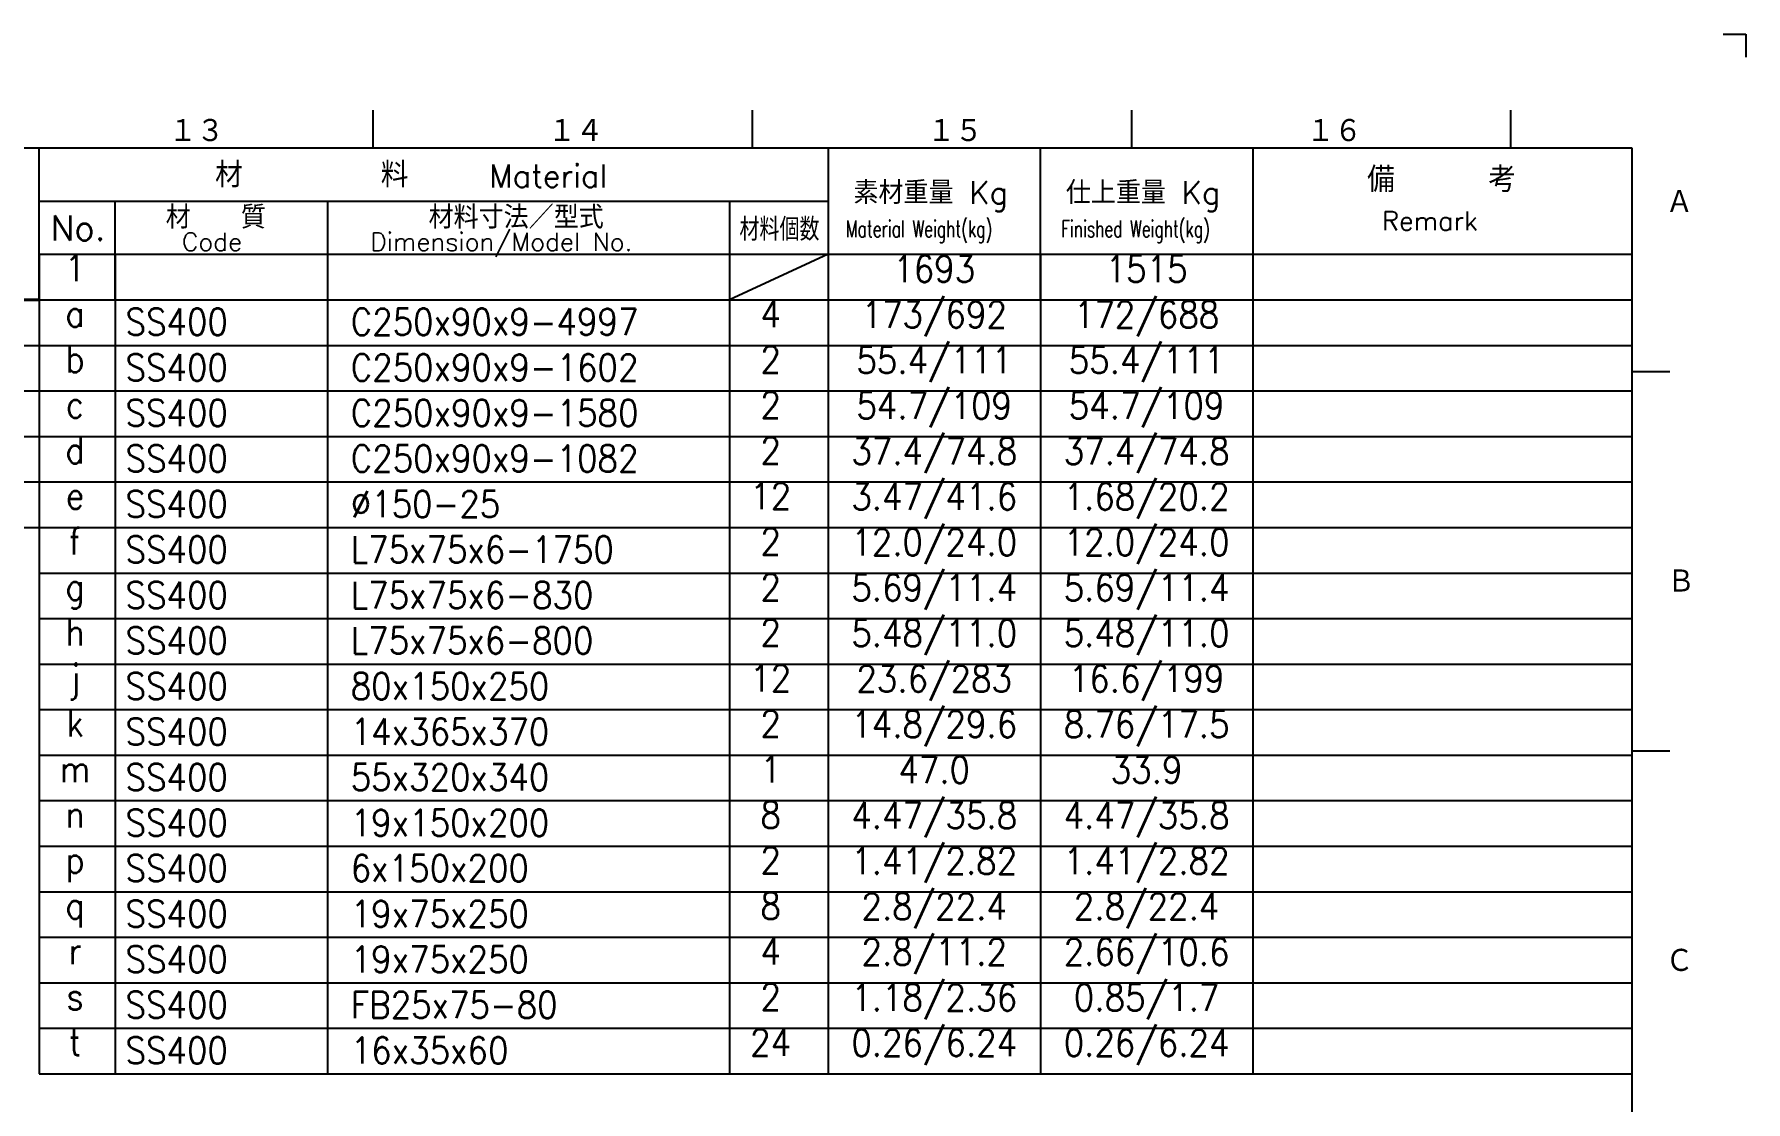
# Model space of a CAD drawing. Header units: millimetres. Extents: x 0 to 8410, y 0 to 5940.
# Drawn here: x 6153 to 8410, y 4533 to 5940 of the extents above; entities that cross this region are included whole.
import ezdxf
from ezdxf.enums import TextEntityAlignment as Align

# ---------------------------------------------------------------- set-up
doc = ezdxf.new("R2010")
doc.units = ezdxf.units.MM
doc.header["$LTSCALE"] = 10
doc.layers.get('0').update_dxf_attribs({"lineweight": 20})
doc.layers.add('2', color=5, linetype='Continuous', lineweight=40)
doc.layers.add('RAHM2', color=1, linetype='Continuous')
doc.layers.add('RAHM3', color=52, linetype='Continuous')
doc.styles.add('DIMENSION', font='romans.shx', dxfattribs={"width": 0.8, "bigfont": 'extfont2.shx'})
doc.styles.get("Standard").update_dxf_attribs({"font": 'romans.shx', "width": 0.8, "bigfont": 'extfont2.shx'})

# ---------------------------------------------------------------- blocks, each defined once
blk = doc.blocks.new('1A1ブヒン')
at = {"layer": 'RAHM2', "color": 5, "linetype": 'Continuous'}
for p, q in [((838, 594), (841, 594)), ((841, 594), (841, 591)), ((660, 584), (660, 579)), ((710, 584), (710, 579)), ((760, 584), (760, 579)), ((810, 584), (810, 579)), ((826, 579), (25, 579)), ((826, 15), (826, 579)), ((831, 549.5), (826, 549.5)), ((831, 499.5), (826, 499.5))]:
    blk.add_line(p, q, dxfattribs=at)
at = {"layer": 'RAHM2', "color": 7, "linetype": 'Continuous'}
for p, q in [((616, 559), (616, 579)), ((720, 579), (720, 559)), ((748, 559), (748, 579)), ((776, 579), (776, 559)), ((616, 572), (720, 572)), ((626, 559), (626, 572)), ((654, 572), (654, 559)), ((707, 572), (707, 559)), ((616, 565), (826, 565)), ((720, 565), (707, 559)), ((616, 559), (826, 559))]:
    blk.add_line(p, q, dxfattribs=at)
at = {"layer": 'RAHM2', "color": 5, "linetype": 'Continuous'}
for s, height, p in [('１３', 3.311, (633.1, 579.6)), ('１４', 3.311, (683.1, 579.6)), ('１５', 3.311, (733.1, 579.6)), ('１６', 3.311, (783.1, 579.6)), ('Ａ', 3.31, (830.43, 570.24)), ('Ｂ', 3.31, (830.65, 520.24)), ('Ｃ', 3.31, (830.43, 470.24))]:
    blk.add_text(s, height=height, dxfattribs=at).set_placement(p)
at = {"layer": 'RAHM2', "color": 7, "linetype": 'Continuous'}
for s, height, p in [('材\u3000\u3000\u3000\u3000\u3000料', 3.311, (639.18, 573.82)), ('Material', 3, (675.34, 573.82)), ('備     考', 3.311, (791.08, 573.21)), ('素材重量 Kg', 3, (723.35, 571.63)), ('仕上重量 Kg', 3, (751.35, 571.63)), ('材\u3000\u3000質', 3, (632.68, 568.39)), ('材料寸法／型式', 3, (667.33, 568.39)), ('No.', 3.311, (617.5, 566.82)), ('Remark', 2.5, (793.03, 568.16)), ('Code', 2.4, (634.82, 565.45)), ('Dimension/Model No.', 2.4, (659.65, 565.45))]:
    blk.add_text(s, height=height, dxfattribs=at).set_placement(p)
for s, height, width, p in [('材料個数', 3, 0.8, (708.32, 566.79)), ('Material Weight(kg)', 2.2, 0.68, (722.37, 567.25)), ('Finished Weight(kg)', 2.2, 0.68, (750.74, 567.25))]:
    blk.add_text(s, height=height, dxfattribs=dict(at, width=width)).set_placement(p)
at = {"layer": 'RAHM2', "color": 5, "linetype": 'Continuous', "width": 0.7}
for tag, p in [('HEADER3', (35, 566.01)), ('HEADER4', (54.75, 566)), ('HEADER15', (74.49, 566)), ('HEADER16', (94.43, 566))]:
    blk.add_attdef(tag, text='', height=6, dxfattribs=at).set_placement(p, align=Align.MIDDLE)
at = {"layer": 'RAHM2', "color": 7, "linetype": 'Continuous'}
blk.add_attdef('HEADER5', text='', height=2.5, dxfattribs=at).set_placement((63.69, 559.1), align=Align.BOTTOM_RIGHT)
for tag, height, width, p in [('HEADER25', 3.2, 0.63, (772.91, 86.65)), ('HEADER23', 3.33, 0.8, (797.4, 86.46)), ('HEADER24', 3.5, 0.8, (818.57, 86.49)), ('HEADER22', 3.2, 0.63, (772.91, 79.65)), ('HEADER21', 3.5, 0.8, (818.57, 79.49)), ('HEADER20', 3.33, 0.8, (797.4, 79.46)), ('HEADER19', 3.2, 0.63, (772.91, 72.65)), ('HEADER17', 3.33, 0.8, (797.4, 72.46)), ('HEADER18', 3.5, 0.8, (818.57, 72.49)), ('HEADER11', 3.2, 0.63, (772.91, 65.65)), ('HEADER9', 3.33, 0.8, (797.4, 65.46)), ('HEADER10', 3.5, 0.8, (818.57, 65.49)), ('HEADER7', 3.31, 0.8, (590.63, 48.21)), ('HEADER1', 5, 0.9, (775.12, 45.15)), ('GEN-TITLE-SCA', 4, 0.85, (677.79, 40.85)), ('HEADER2', 6, 0.9, (774.89, 36.68)), ('HEADER14', 3.31, 0.8, (590.63, 36.29))]:
    blk.add_attdef(tag, text='', height=height, dxfattribs=dict(at, width=width)).set_placement(p, align=Align.MIDDLE)
for tag, p in [('HEADER27', (648.45, 41.09)), ('HEADER26', (663.07, 41.09))]:
    blk.add_attdef(tag, text='', height=4, dxfattribs=at).set_placement(p, align=Align.MIDDLE)
at = {"layer": 'RAHM2', "color": 7, "linetype": 'Continuous', "width": 0.7}
blk.add_attdef('GEN-TITLE-DAT', text='', height=3.5, dxfattribs=at).set_placement((700.02, 39.1), align=Align.CENTER)
at = {"layer": 'RAHM2', "color": 5, "linetype": 'Continuous'}
blk.add_attdef('HEADER6', text='', height=5.8, dxfattribs=at).set_placement((623.09, 17.9), align=Align.BOTTOM_RIGHT)
at = {"layer": 'RAHM2', "color": 5, "linetype": 'Continuous', "style": 'DIMENSION', "width": 1.2}
for tag, p in [('HEADER13', (629.56, 16.75)), ('HEADER12', (663.26, 16.72)), ('GEN-TITLE-DWG', (732.79, 16.74))]:
    blk.add_attdef(tag, text='', height=7.02, dxfattribs=at).set_placement(p, align=Align.BOTTOM_LEFT)
at = {"layer": 'RAHM2', "color": 5, "linetype": 'Continuous', "style": 'DIMENSION'}
blk.add_attdef('HEADER8', text='', height=7.02, dxfattribs=at).set_placement((824.55, 16.71), align=Align.BOTTOM_RIGHT)
blk = doc.blocks.new('STDBUHIN')
at = {"color": 7}
for p, q in [((0, 0), (0, -6)), ((10, 0), (10, -6)), ((38, 0), (38, -6)), ((91, 0), (91, -6)), ((104, 0), (104, -6)), ((132, 0), (132, -6)), ((160, 0), (160, -6)), ((0, -6), (210, -6))]:
    blk.add_line(p, q, dxfattribs=at)
at = {"layer": 'RAHM3', "color": 7, "width": 0.9}
for tag, p in [('1GENST', (4.710911, -4.609434)), ('4GENST', (96.434633, -4.658422)), ('5GENST', (118, -4.729)), ('6GENST', (146, -4.729))]:
    blk.add_attdef(tag, text='', height=3.5, dxfattribs=at).set_placement(p, align=Align.BOTTOM_CENTER)
at = {"layer": 'RAHM3', "color": 7}
for tag, p, width in [('2GENST', (11.373533, -4.658422), 0.8), ('3GENST', (41.070972, -4.658422), 0.8), ('7GENST', (162.759538, -4.671383), 0.9)]:
    blk.add_attdef(tag, p, '', height=3.5, dxfattribs=dict(at, width=width))

msp = doc.modelspace()

# ---------------------------------------------------------------- linework, layer by layer
at = {"layer": '2', "color": 7}
msp.add_line((4060.0005, 5590), (6160.0005, 5590), dxfattribs=at)

# ---------------------------------------------------------------- block references
at = {"layer": '2', "xscale": 10, "yscale": 10, "zscale": 10}
msp.add_blockref('1A1ブヒン', (0, 0), dxfattribs=at)
at = {"layer": 'RAHM2', "xscale": 10, "yscale": 10, "zscale": 10}
msp.add_blockref('STDBUHIN', (6160.0005, 5650), dxfattribs=at).add_auto_attribs({'1GENST': '1', '5GENST': '1693', '6GENST': '1515'})
at = {"layer": 'RAHM2'}
ref = msp.add_blockref('STDBUHIN', (4060.0005, 5590), dxfattribs=dict(at, xscale=10, yscale=10, zscale=10))
ref.add_attrib('1GENST', 'u', dxfattribs={"layer": 'RAHM3', "color": 7, "height": 35, "width": 0.9}).set_placement((4107.1096, 5543.9057), align=Align.BOTTOM_CENTER)
ref.add_attrib('2GENST', 'SS400', (4173.7358, 5543.4158), dxfattribs={"layer": 'RAHM3', "color": 7, "height": 35, "width": 0.9})
ref.add_attrib('3GENST', '14x365x370', (4470.7102, 5543.4158), dxfattribs={"layer": 'RAHM3', "color": 7, "height": 35, "width": 0.9})
ref.add_attrib('4GENST', '8', dxfattribs={"layer": 'RAHM3', "color": 7, "height": 35, "width": 0.9}).set_placement((5024.3468, 5543.4158), align=Align.BOTTOM_CENTER)
ref.add_attrib('5GENST', '14.8/118', dxfattribs={"layer": 'RAHM3', "color": 7, "height": 35, "width": 0.9}).set_placement((5240.0005, 5542.71), align=Align.BOTTOM_CENTER)
ref.add_attrib('6GENST', '10.6/84.8', dxfattribs={"layer": 'RAHM3', "color": 7, "height": 35, "width": 0.9}).set_placement((5520.0005, 5542.71), align=Align.BOTTOM_CENTER)
ref = msp.add_blockref('STDBUHIN', (6160.0005, 5590), dxfattribs=dict(at, xscale=10, yscale=10, zscale=10))
ref.add_attrib('1GENST', 'a', dxfattribs={"layer": 'RAHM3', "color": 7, "height": 35, "width": 0.9}).set_placement((6207.1096, 5543.9057), align=Align.BOTTOM_CENTER)
ref.add_attrib('2GENST', 'SS400', (6273.7358, 5543.4158), dxfattribs={"layer": 'RAHM3', "color": 7, "height": 35, "width": 0.9})
ref.add_attrib('3GENST', 'C250x90x9-4997', (6570.7102, 5543.4158), dxfattribs={"layer": 'RAHM3', "color": 7, "height": 35, "width": 0.9})
ref.add_attrib('4GENST', '4', dxfattribs={"layer": 'RAHM3', "color": 7, "height": 35, "width": 0.9}).set_placement((7124.3468, 5543.4158), align=Align.BOTTOM_CENTER)
ref.add_attrib('5GENST', '173/692', dxfattribs={"layer": 'RAHM3', "color": 7, "height": 35, "width": 0.9}).set_placement((7340.0005, 5542.71), align=Align.BOTTOM_CENTER)
ref.add_attrib('6GENST', '172/688', dxfattribs={"layer": 'RAHM3', "color": 7, "height": 35, "width": 0.9}).set_placement((7620.0005, 5542.71), align=Align.BOTTOM_CENTER)
ref = msp.add_blockref('STDBUHIN', (4060.0005, 5530), dxfattribs=dict(at, xscale=10, yscale=10, zscale=10))
ref.add_attrib('1GENST', 'v', dxfattribs={"layer": 'RAHM3', "color": 7, "height": 35, "width": 0.9}).set_placement((4107.1096, 5483.9057), align=Align.BOTTOM_CENTER)
ref.add_attrib('2GENST', 'SS400', (4173.7358, 5483.4158), dxfattribs={"layer": 'RAHM3', "color": 7, "height": 35, "width": 0.9})
ref.add_attrib('3GENST', '14x175x370', (4470.7102, 5483.4158), dxfattribs={"layer": 'RAHM3', "color": 7, "height": 35, "width": 0.9})
ref.add_attrib('4GENST', '4', dxfattribs={"layer": 'RAHM3', "color": 7, "height": 35, "width": 0.9}).set_placement((5024.3468, 5483.4158), align=Align.BOTTOM_CENTER)
ref.add_attrib('5GENST', '7.12/28.5', dxfattribs={"layer": 'RAHM3', "color": 7, "height": 35, "width": 0.9}).set_placement((5240.0005, 5482.71), align=Align.BOTTOM_CENTER)
ref.add_attrib('6GENST', '5.08/20.3', dxfattribs={"layer": 'RAHM3', "color": 7, "height": 35, "width": 0.9}).set_placement((5520.0005, 5482.71), align=Align.BOTTOM_CENTER)
ref = msp.add_blockref('STDBUHIN', (6160.0005, 5530), dxfattribs=dict(at, xscale=10, yscale=10, zscale=10))
ref.add_attrib('1GENST', 'b', dxfattribs={"layer": 'RAHM3', "color": 7, "height": 35, "width": 0.9}).set_placement((6207.1096, 5483.9057), align=Align.BOTTOM_CENTER)
ref.add_attrib('2GENST', 'SS400', (6273.7358, 5483.4158), dxfattribs={"layer": 'RAHM3', "color": 7, "height": 35, "width": 0.9})
ref.add_attrib('3GENST', 'C250x90x9-1602', (6570.7102, 5483.4158), dxfattribs={"layer": 'RAHM3', "color": 7, "height": 35, "width": 0.9})
ref.add_attrib('4GENST', '2', dxfattribs={"layer": 'RAHM3', "color": 7, "height": 35, "width": 0.9}).set_placement((7124.3468, 5483.4158), align=Align.BOTTOM_CENTER)
ref.add_attrib('5GENST', '55.4/111', dxfattribs={"layer": 'RAHM3', "color": 7, "height": 35, "width": 0.9}).set_placement((7340.0005, 5482.71), align=Align.BOTTOM_CENTER)
ref.add_attrib('6GENST', '55.4/111', dxfattribs={"layer": 'RAHM3', "color": 7, "height": 35, "width": 0.9}).set_placement((7620.0005, 5482.71), align=Align.BOTTOM_CENTER)
ref = msp.add_blockref('STDBUHIN', (4060.0005, 5470), dxfattribs=dict(at, xscale=10, yscale=10, zscale=10))
ref.add_attrib('1GENST', 'w', dxfattribs={"layer": 'RAHM3', "color": 7, "height": 35, "width": 0.9}).set_placement((4107.1096, 5423.9057), align=Align.BOTTOM_CENTER)
ref.add_attrib('2GENST', 'SS400', (4173.7358, 5423.4158), dxfattribs={"layer": 'RAHM3', "color": 7, "height": 35, "width": 0.9})
ref.add_attrib('3GENST', '12x200x400', (4470.7102, 5423.4158), dxfattribs={"layer": 'RAHM3', "color": 7, "height": 35, "width": 0.9})
ref.add_attrib('4GENST', '2', dxfattribs={"layer": 'RAHM3', "color": 7, "height": 35, "width": 0.9}).set_placement((5024.3468, 5423.4158), align=Align.BOTTOM_CENTER)
ref.add_attrib('5GENST', '7.54/15.1', dxfattribs={"layer": 'RAHM3', "color": 7, "height": 35, "width": 0.9}).set_placement((5240.0005, 5422.71), align=Align.BOTTOM_CENTER)
ref.add_attrib('6GENST', '7.05/14.1', dxfattribs={"layer": 'RAHM3', "color": 7, "height": 35, "width": 0.9}).set_placement((5520.0005, 5422.71), align=Align.BOTTOM_CENTER)
ref = msp.add_blockref('STDBUHIN', (6160.0005, 5470), dxfattribs=dict(at, xscale=10, yscale=10, zscale=10))
ref.add_attrib('1GENST', 'c', dxfattribs={"layer": 'RAHM3', "color": 7, "height": 35, "width": 0.9}).set_placement((6207.1096, 5423.9057), align=Align.BOTTOM_CENTER)
ref.add_attrib('2GENST', 'SS400', (6273.7358, 5423.4158), dxfattribs={"layer": 'RAHM3', "color": 7, "height": 35, "width": 0.9})
ref.add_attrib('3GENST', 'C250x90x9-1580', (6570.7102, 5423.4158), dxfattribs={"layer": 'RAHM3', "color": 7, "height": 35, "width": 0.9})
ref.add_attrib('4GENST', '2', dxfattribs={"layer": 'RAHM3', "color": 7, "height": 35, "width": 0.9}).set_placement((7124.3468, 5423.4158), align=Align.BOTTOM_CENTER)
ref.add_attrib('5GENST', '54.7/109', dxfattribs={"layer": 'RAHM3', "color": 7, "height": 35, "width": 0.9}).set_placement((7340.0005, 5422.71), align=Align.BOTTOM_CENTER)
ref.add_attrib('6GENST', '54.7/109', dxfattribs={"layer": 'RAHM3', "color": 7, "height": 35, "width": 0.9}).set_placement((7620.0005, 5422.71), align=Align.BOTTOM_CENTER)
ref = msp.add_blockref('STDBUHIN', (4060.0005, 5410), dxfattribs=dict(at, xscale=10, yscale=10, zscale=10))
ref.add_attrib('1GENST', 'x', dxfattribs={"layer": 'RAHM3', "color": 7, "height": 35, "width": 0.9}).set_placement((4107.1096, 5363.9057), align=Align.BOTTOM_CENTER)
ref.add_attrib('2GENST', 'SS400', (4173.7358, 5363.4158), dxfattribs={"layer": 'RAHM3', "color": 7, "height": 35, "width": 0.9})
ref.add_attrib('3GENST', '6x200x300', (4470.7102, 5363.4158), dxfattribs={"layer": 'RAHM3', "color": 7, "height": 35, "width": 0.9})
ref.add_attrib('4GENST', '2', dxfattribs={"layer": 'RAHM3', "color": 7, "height": 35, "width": 0.9}).set_placement((5024.3468, 5363.4158), align=Align.BOTTOM_CENTER)
ref.add_attrib('5GENST', '2.83/5.66', dxfattribs={"layer": 'RAHM3', "color": 7, "height": 35, "width": 0.9}).set_placement((5240.0005, 5362.71), align=Align.BOTTOM_CENTER)
ref.add_attrib('6GENST', '2.83/5.66', dxfattribs={"layer": 'RAHM3', "color": 7, "height": 35, "width": 0.9}).set_placement((5520.0005, 5362.71), align=Align.BOTTOM_CENTER)
ref = msp.add_blockref('STDBUHIN', (6160.0005, 5410), dxfattribs=dict(at, xscale=10, yscale=10, zscale=10))
ref.add_attrib('1GENST', 'd', dxfattribs={"layer": 'RAHM3', "color": 7, "height": 35, "width": 0.9}).set_placement((6207.1096, 5363.9057), align=Align.BOTTOM_CENTER)
ref.add_attrib('2GENST', 'SS400', (6273.7358, 5363.4158), dxfattribs={"layer": 'RAHM3', "color": 7, "height": 35, "width": 0.9})
ref.add_attrib('3GENST', 'C250x90x9-1082', (6570.7102, 5363.4158), dxfattribs={"layer": 'RAHM3', "color": 7, "height": 35, "width": 0.9})
ref.add_attrib('4GENST', '2', dxfattribs={"layer": 'RAHM3', "color": 7, "height": 35, "width": 0.9}).set_placement((7124.3468, 5363.4158), align=Align.BOTTOM_CENTER)
ref.add_attrib('5GENST', '37.4/74.8', dxfattribs={"layer": 'RAHM3', "color": 7, "height": 35, "width": 0.9}).set_placement((7340.0005, 5362.71), align=Align.BOTTOM_CENTER)
ref.add_attrib('6GENST', '37.4/74.8', dxfattribs={"layer": 'RAHM3', "color": 7, "height": 35, "width": 0.9}).set_placement((7620.0005, 5362.71), align=Align.BOTTOM_CENTER)
ref = msp.add_blockref('STDBUHIN', (4060.0005, 5350), dxfattribs=dict(at, xscale=10, yscale=10, zscale=10))
ref.add_attrib('1GENST', 'y', dxfattribs={"layer": 'RAHM3', "color": 7, "height": 35, "width": 0.9}).set_placement((4107.1096, 5303.9057), align=Align.BOTTOM_CENTER)
ref.add_attrib('2GENST', 'SS400', (4173.7358, 5303.4158), dxfattribs={"layer": 'RAHM3', "color": 7, "height": 35, "width": 0.9})
ref.add_attrib('3GENST', '6x150x250', (4470.7102, 5303.4158), dxfattribs={"layer": 'RAHM3', "color": 7, "height": 35, "width": 0.9})
ref.add_attrib('4GENST', '6', dxfattribs={"layer": 'RAHM3', "color": 7, "height": 35, "width": 0.9}).set_placement((5024.3468, 5303.4158), align=Align.BOTTOM_CENTER)
ref.add_attrib('5GENST', '1.77/10.6', dxfattribs={"layer": 'RAHM3', "color": 7, "height": 35, "width": 0.9}).set_placement((5240.0005, 5302.71), align=Align.BOTTOM_CENTER)
ref.add_attrib('6GENST', '1.77/10.6', dxfattribs={"layer": 'RAHM3', "color": 7, "height": 35, "width": 0.9}).set_placement((5520.0005, 5302.71), align=Align.BOTTOM_CENTER)
ref = msp.add_blockref('STDBUHIN', (6160.0005, 5350), dxfattribs=dict(at, xscale=10, yscale=10, zscale=10))
ref.add_attrib('1GENST', 'e', dxfattribs={"layer": 'RAHM3', "color": 7, "height": 35, "width": 0.9}).set_placement((6207.1096, 5303.9057), align=Align.BOTTOM_CENTER)
ref.add_attrib('2GENST', 'SS400', (6273.7358, 5303.4158), dxfattribs={"layer": 'RAHM3', "color": 7, "height": 35, "width": 0.9})
ref.add_attrib('3GENST', '%%c150-25', (6570.7102, 5303.4158), dxfattribs={"layer": 'RAHM3', "color": 7, "height": 35, "width": 0.9})
ref.add_attrib('4GENST', '12', dxfattribs={"layer": 'RAHM3', "color": 7, "height": 35, "width": 0.9}).set_placement((7124.3468, 5303.4158), align=Align.BOTTOM_CENTER)
ref.add_attrib('5GENST', '3.47/41.6', dxfattribs={"layer": 'RAHM3', "color": 7, "height": 35, "width": 0.9}).set_placement((7340.0005, 5302.71), align=Align.BOTTOM_CENTER)
ref.add_attrib('6GENST', '1.68/20.2', dxfattribs={"layer": 'RAHM3', "color": 7, "height": 35, "width": 0.9}).set_placement((7620.0005, 5302.71), align=Align.BOTTOM_CENTER)
ref = msp.add_blockref('STDBUHIN', (6160.0005, 5290), dxfattribs=dict(at, xscale=10, yscale=10, zscale=10))
ref.add_attrib('1GENST', 'f', dxfattribs={"layer": 'RAHM3', "color": 7, "height": 35, "width": 0.9}).set_placement((6207.1096, 5243.9057), align=Align.BOTTOM_CENTER)
ref.add_attrib('2GENST', 'SS400', (6273.7358, 5243.4158), dxfattribs={"layer": 'RAHM3', "color": 7, "height": 35, "width": 0.9})
ref.add_attrib('3GENST', 'L75x75x6-1750', (6570.7102, 5243.4158), dxfattribs={"layer": 'RAHM3', "color": 7, "height": 35, "width": 0.9})
ref.add_attrib('4GENST', '2', dxfattribs={"layer": 'RAHM3', "color": 7, "height": 35, "width": 0.9}).set_placement((7124.3468, 5243.4158), align=Align.BOTTOM_CENTER)
ref.add_attrib('5GENST', '12.0/24.0', dxfattribs={"layer": 'RAHM3', "color": 7, "height": 35, "width": 0.9}).set_placement((7340.0005, 5242.71), align=Align.BOTTOM_CENTER)
ref.add_attrib('6GENST', '12.0/24.0', dxfattribs={"layer": 'RAHM3', "color": 7, "height": 35, "width": 0.9}).set_placement((7620.0005, 5242.71), align=Align.BOTTOM_CENTER)
ref = msp.add_blockref('STDBUHIN', (6160.0005, 5230), dxfattribs=dict(at, xscale=10, yscale=10, zscale=10))
ref.add_attrib('1GENST', 'g', dxfattribs={"layer": 'RAHM3', "color": 7, "height": 35, "width": 0.9}).set_placement((6207.1096, 5183.9057), align=Align.BOTTOM_CENTER)
ref.add_attrib('2GENST', 'SS400', (6273.7358, 5183.4158), dxfattribs={"layer": 'RAHM3', "color": 7, "height": 35, "width": 0.9})
ref.add_attrib('3GENST', 'L75x75x6-830', (6570.7102, 5183.4158), dxfattribs={"layer": 'RAHM3', "color": 7, "height": 35, "width": 0.9})
ref.add_attrib('4GENST', '2', dxfattribs={"layer": 'RAHM3', "color": 7, "height": 35, "width": 0.9}).set_placement((7124.3468, 5183.4158), align=Align.BOTTOM_CENTER)
ref.add_attrib('5GENST', '5.69/11.4', dxfattribs={"layer": 'RAHM3', "color": 7, "height": 35, "width": 0.9}).set_placement((7340.0005, 5182.71), align=Align.BOTTOM_CENTER)
ref.add_attrib('6GENST', '5.69/11.4', dxfattribs={"layer": 'RAHM3', "color": 7, "height": 35, "width": 0.9}).set_placement((7620.0005, 5182.71), align=Align.BOTTOM_CENTER)
ref = msp.add_blockref('STDBUHIN', (6160.0005, 5170), dxfattribs=dict(at, xscale=10, yscale=10, zscale=10))
ref.add_attrib('1GENST', 'h', dxfattribs={"layer": 'RAHM3', "color": 7, "height": 35, "width": 0.9}).set_placement((6207.1096, 5123.9057), align=Align.BOTTOM_CENTER)
ref.add_attrib('2GENST', 'SS400', (6273.7358, 5123.4158), dxfattribs={"layer": 'RAHM3', "color": 7, "height": 35, "width": 0.9})
ref.add_attrib('3GENST', 'L75x75x6-800', (6570.7102, 5123.4158), dxfattribs={"layer": 'RAHM3', "color": 7, "height": 35, "width": 0.9})
ref.add_attrib('4GENST', '2', dxfattribs={"layer": 'RAHM3', "color": 7, "height": 35, "width": 0.9}).set_placement((7124.3468, 5123.4158), align=Align.BOTTOM_CENTER)
ref.add_attrib('5GENST', '5.48/11.0', dxfattribs={"layer": 'RAHM3', "color": 7, "height": 35, "width": 0.9}).set_placement((7340.0005, 5122.71), align=Align.BOTTOM_CENTER)
ref.add_attrib('6GENST', '5.48/11.0', dxfattribs={"layer": 'RAHM3', "color": 7, "height": 35, "width": 0.9}).set_placement((7620.0005, 5122.71), align=Align.BOTTOM_CENTER)
ref = msp.add_blockref('STDBUHIN', (6160.0005, 5110), dxfattribs=dict(at, xscale=10, yscale=10, zscale=10))
ref.add_attrib('1GENST', 'j', dxfattribs={"layer": 'RAHM3', "color": 7, "height": 35, "width": 0.9}).set_placement((6207.1096, 5063.9057), align=Align.BOTTOM_CENTER)
ref.add_attrib('2GENST', 'SS400', (6273.7358, 5063.4158), dxfattribs={"layer": 'RAHM3', "color": 7, "height": 35, "width": 0.9})
ref.add_attrib('3GENST', '80x150x250', (6570.7102, 5063.4158), dxfattribs={"layer": 'RAHM3', "color": 7, "height": 35, "width": 0.9})
ref.add_attrib('4GENST', '12', dxfattribs={"layer": 'RAHM3', "color": 7, "height": 35, "width": 0.9}).set_placement((7124.3468, 5063.4158), align=Align.BOTTOM_CENTER)
ref.add_attrib('5GENST', '23.6/283', dxfattribs={"layer": 'RAHM3', "color": 7, "height": 35, "width": 0.9}).set_placement((7340.0005, 5062.71), align=Align.BOTTOM_CENTER)
ref.add_attrib('6GENST', '16.6/199', dxfattribs={"layer": 'RAHM3', "color": 7, "height": 35, "width": 0.9}).set_placement((7620.0005, 5062.71), align=Align.BOTTOM_CENTER)
ref = msp.add_blockref('STDBUHIN', (6160.0005, 5050), dxfattribs=dict(at, xscale=10, yscale=10, zscale=10))
ref.add_attrib('1GENST', 'k', dxfattribs={"layer": 'RAHM3', "color": 7, "height": 35, "width": 0.9}).set_placement((6207.1096, 5003.9057), align=Align.BOTTOM_CENTER)
ref.add_attrib('2GENST', 'SS400', (6273.7358, 5003.4158), dxfattribs={"layer": 'RAHM3', "color": 7, "height": 35, "width": 0.9})
ref.add_attrib('3GENST', '14x365x370', (6570.7102, 5003.4158), dxfattribs={"layer": 'RAHM3', "color": 7, "height": 35, "width": 0.9})
ref.add_attrib('4GENST', '2', dxfattribs={"layer": 'RAHM3', "color": 7, "height": 35, "width": 0.9}).set_placement((7124.3468, 5003.4158), align=Align.BOTTOM_CENTER)
ref.add_attrib('5GENST', '14.8/29.6', dxfattribs={"layer": 'RAHM3', "color": 7, "height": 35, "width": 0.9}).set_placement((7340.0005, 5002.71), align=Align.BOTTOM_CENTER)
ref.add_attrib('6GENST', '8.76/17.5', dxfattribs={"layer": 'RAHM3', "color": 7, "height": 35, "width": 0.9}).set_placement((7620.0005, 5002.71), align=Align.BOTTOM_CENTER)
ref = msp.add_blockref('STDBUHIN', (6160.0005, 4990), dxfattribs=dict(at, xscale=10, yscale=10, zscale=10))
ref.add_attrib('1GENST', 'm', dxfattribs={"layer": 'RAHM3', "color": 7, "height": 35, "width": 0.9}).set_placement((6207.1096, 4943.9057), align=Align.BOTTOM_CENTER)
ref.add_attrib('2GENST', 'SS400', (6273.7358, 4943.4158), dxfattribs={"layer": 'RAHM3', "color": 7, "height": 35, "width": 0.9})
ref.add_attrib('3GENST', '55x320x340', (6570.7102, 4943.4158), dxfattribs={"layer": 'RAHM3', "color": 7, "height": 35, "width": 0.9})
ref.add_attrib('4GENST', '1', dxfattribs={"layer": 'RAHM3', "color": 7, "height": 35, "width": 0.9}).set_placement((7124.3468, 4943.4158), align=Align.BOTTOM_CENTER)
ref.add_attrib('5GENST', '47.0', dxfattribs={"layer": 'RAHM3', "color": 7, "height": 35, "width": 0.9}).set_placement((7340.0005, 4942.71), align=Align.BOTTOM_CENTER)
ref.add_attrib('6GENST', '33.9', dxfattribs={"layer": 'RAHM3', "color": 7, "height": 35, "width": 0.9}).set_placement((7620.0005, 4942.71), align=Align.BOTTOM_CENTER)
ref = msp.add_blockref('STDBUHIN', (6160.0005, 4930), dxfattribs=dict(at, xscale=10, yscale=10, zscale=10))
ref.add_attrib('1GENST', 'n', dxfattribs={"layer": 'RAHM3', "color": 7, "height": 35, "width": 0.9}).set_placement((6207.1096, 4883.9057), align=Align.BOTTOM_CENTER)
ref.add_attrib('2GENST', 'SS400', (6273.7358, 4883.4158), dxfattribs={"layer": 'RAHM3', "color": 7, "height": 35, "width": 0.9})
ref.add_attrib('3GENST', '19x150x200', (6570.7102, 4883.4158), dxfattribs={"layer": 'RAHM3', "color": 7, "height": 35, "width": 0.9})
ref.add_attrib('4GENST', '8', dxfattribs={"layer": 'RAHM3', "color": 7, "height": 35, "width": 0.9}).set_placement((7124.3468, 4883.4158), align=Align.BOTTOM_CENTER)
ref.add_attrib('5GENST', '4.47/35.8', dxfattribs={"layer": 'RAHM3', "color": 7, "height": 35, "width": 0.9}).set_placement((7340.0005, 4882.71), align=Align.BOTTOM_CENTER)
ref.add_attrib('6GENST', '4.47/35.8', dxfattribs={"layer": 'RAHM3', "color": 7, "height": 35, "width": 0.9}).set_placement((7620.0005, 4882.71), align=Align.BOTTOM_CENTER)
ref = msp.add_blockref('STDBUHIN', (6160.0005, 4870), dxfattribs=dict(at, xscale=10, yscale=10, zscale=10))
ref.add_attrib('1GENST', 'p', dxfattribs={"layer": 'RAHM3', "color": 7, "height": 35, "width": 0.9}).set_placement((6207.1096, 4823.9057), align=Align.BOTTOM_CENTER)
ref.add_attrib('2GENST', 'SS400', (6273.7358, 4823.4158), dxfattribs={"layer": 'RAHM3', "color": 7, "height": 35, "width": 0.9})
ref.add_attrib('3GENST', '6x150x200', (6570.7102, 4823.4158), dxfattribs={"layer": 'RAHM3', "color": 7, "height": 35, "width": 0.9})
ref.add_attrib('4GENST', '2', dxfattribs={"layer": 'RAHM3', "color": 7, "height": 35, "width": 0.9}).set_placement((7124.3468, 4823.4158), align=Align.BOTTOM_CENTER)
ref.add_attrib('5GENST', '1.41/2.82', dxfattribs={"layer": 'RAHM3', "color": 7, "height": 35, "width": 0.9}).set_placement((7340.0005, 4822.71), align=Align.BOTTOM_CENTER)
ref.add_attrib('6GENST', '1.41/2.82', dxfattribs={"layer": 'RAHM3', "color": 7, "height": 35, "width": 0.9}).set_placement((7620.0005, 4822.71), align=Align.BOTTOM_CENTER)
ref = msp.add_blockref('STDBUHIN', (6160.0005, 4810), dxfattribs=dict(at, xscale=10, yscale=10, zscale=10))
ref.add_attrib('1GENST', 'q', dxfattribs={"layer": 'RAHM3', "color": 7, "height": 35, "width": 0.9}).set_placement((6207.1096, 4763.9057), align=Align.BOTTOM_CENTER)
ref.add_attrib('2GENST', 'SS400', (6273.7358, 4763.4158), dxfattribs={"layer": 'RAHM3', "color": 7, "height": 35, "width": 0.9})
ref.add_attrib('3GENST', '19x75x250', (6570.7102, 4763.4158), dxfattribs={"layer": 'RAHM3', "color": 7, "height": 35, "width": 0.9})
ref.add_attrib('4GENST', '8', dxfattribs={"layer": 'RAHM3', "color": 7, "height": 35, "width": 0.9}).set_placement((7124.3468, 4763.4158), align=Align.BOTTOM_CENTER)
ref.add_attrib('5GENST', '2.8/22.4', dxfattribs={"layer": 'RAHM3', "color": 7, "height": 35, "width": 0.9}).set_placement((7340.0005, 4762.71), align=Align.BOTTOM_CENTER)
ref.add_attrib('6GENST', '2.8/22.4', dxfattribs={"layer": 'RAHM3', "color": 7, "height": 35, "width": 0.9}).set_placement((7620.0005, 4762.71), align=Align.BOTTOM_CENTER)
ref = msp.add_blockref('STDBUHIN', (6160.0005, 4750), dxfattribs=dict(at, xscale=10, yscale=10, zscale=10))
ref.add_attrib('1GENST', 'r', dxfattribs={"layer": 'RAHM3', "color": 7, "height": 35, "width": 0.9}).set_placement((6207.1096, 4703.9057), align=Align.BOTTOM_CENTER)
ref.add_attrib('2GENST', 'SS400', (6273.7358, 4703.4158), dxfattribs={"layer": 'RAHM3', "color": 7, "height": 35, "width": 0.9})
ref.add_attrib('3GENST', '19x75x250', (6570.7102, 4703.4158), dxfattribs={"layer": 'RAHM3', "color": 7, "height": 35, "width": 0.9})
ref.add_attrib('4GENST', '4', dxfattribs={"layer": 'RAHM3', "color": 7, "height": 35, "width": 0.9}).set_placement((7124.3468, 4703.4158), align=Align.BOTTOM_CENTER)
ref.add_attrib('5GENST', '2.8/11.2', dxfattribs={"layer": 'RAHM3', "color": 7, "height": 35, "width": 0.9}).set_placement((7340.0005, 4702.71), align=Align.BOTTOM_CENTER)
ref.add_attrib('6GENST', '2.66/10.6', dxfattribs={"layer": 'RAHM3', "color": 7, "height": 35, "width": 0.9}).set_placement((7620.0005, 4702.71), align=Align.BOTTOM_CENTER)
ref = msp.add_blockref('STDBUHIN', (6160.0005, 4690), dxfattribs=dict(at, xscale=10, yscale=10, zscale=10))
ref.add_attrib('1GENST', 's', dxfattribs={"layer": 'RAHM3', "color": 7, "height": 35, "width": 0.9}).set_placement((6207.1096, 4643.9057), align=Align.BOTTOM_CENTER)
ref.add_attrib('2GENST', 'SS400', (6273.7358, 4643.4158), dxfattribs={"layer": 'RAHM3', "color": 7, "height": 35, "width": 0.9})
ref.add_attrib('3GENST', 'FB25x75-80', (6570.7102, 4643.4158), dxfattribs={"layer": 'RAHM3', "color": 7, "height": 35, "width": 0.9})
ref.add_attrib('4GENST', '2', dxfattribs={"layer": 'RAHM3', "color": 7, "height": 35, "width": 0.9}).set_placement((7124.3468, 4643.4158), align=Align.BOTTOM_CENTER)
ref.add_attrib('5GENST', '1.18/2.36', dxfattribs={"layer": 'RAHM3', "color": 7, "height": 35, "width": 0.9}).set_placement((7340.0005, 4642.71), align=Align.BOTTOM_CENTER)
ref.add_attrib('6GENST', '0.85/1.7', dxfattribs={"layer": 'RAHM3', "color": 7, "height": 35, "width": 0.9}).set_placement((7620.0005, 4642.71), align=Align.BOTTOM_CENTER)
ref = msp.add_blockref('STDBUHIN', (6160.0005, 4630), dxfattribs=dict(at, xscale=10, yscale=10, zscale=10))
ref.add_attrib('1GENST', 't', dxfattribs={"layer": 'RAHM3', "color": 7, "height": 35, "width": 0.9}).set_placement((6207.1096, 4583.9057), align=Align.BOTTOM_CENTER)
ref.add_attrib('2GENST', 'SS400', (6273.7358, 4583.4158), dxfattribs={"layer": 'RAHM3', "color": 7, "height": 35, "width": 0.9})
ref.add_attrib('3GENST', '16x35x60', (6570.7102, 4583.4158), dxfattribs={"layer": 'RAHM3', "color": 7, "height": 35, "width": 0.9})
ref.add_attrib('4GENST', '24', dxfattribs={"layer": 'RAHM3', "color": 7, "height": 35, "width": 0.9}).set_placement((7124.3468, 4583.4158), align=Align.BOTTOM_CENTER)
ref.add_attrib('5GENST', '0.26/6.24', dxfattribs={"layer": 'RAHM3', "color": 7, "height": 35, "width": 0.9}).set_placement((7340.0005, 4582.71), align=Align.BOTTOM_CENTER)
ref.add_attrib('6GENST', '0.26/6.24', dxfattribs={"layer": 'RAHM3', "color": 7, "height": 35, "width": 0.9}).set_placement((7620.0005, 4582.71), align=Align.BOTTOM_CENTER)

doc.saveas('drawing.dxf')
